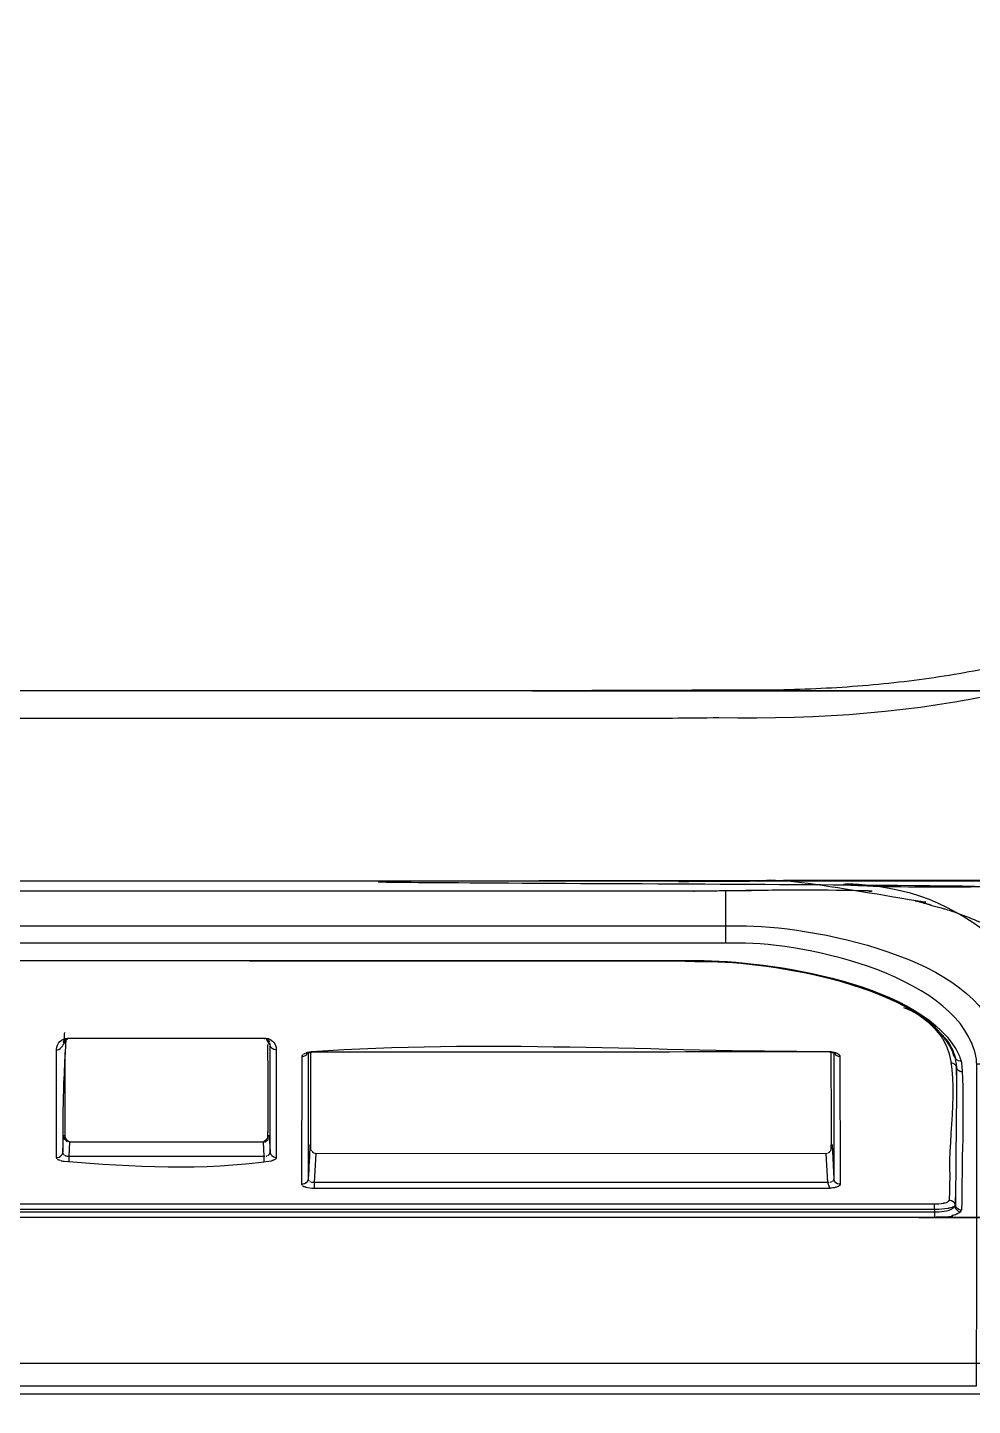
# Model space of a CAD drawing. Header units: millimetres. Extents: x 1291 to 5660, y 748 to 2981.
# Drawn here: x 3705.2 to 3750.6, y 1831.1 to 1897.3 of the extents above; entities that cross this region are included whole.
import ezdxf

# ---------------------------------------------------------------- set-up
doc = ezdxf.new("R2010")
doc.units = ezdxf.units.MM

msp = doc.modelspace()

# ---------------------------------------------------------------- linework, layer by layer
for p, q in [((3738.755, 1853.276), (3738.755, 1855.785)), ((3743.939, 1848.001), (3743.939, 1841.927))]:
    msp.add_line(p, q)
for points in [[(3748.294, 1849.727), (3748.302, 1849.724)], [(3748.306, 1849.72), (3748.318, 1849.716), (3748.321, 1849.712), (3748.325, 1849.708), (3748.333, 1849.704)], [(3706.916, 1848.582), (3706.916, 1848.578), (3706.908, 1848.57), (3706.9, 1848.55), (3706.893, 1848.534), (3706.889, 1848.522), (3706.889, 1848.518), (3706.893, 1848.518), (3706.9, 1848.522)], [(3706.94, 1848.605), (3706.936, 1848.597), (3706.924, 1848.589)], [(3706.948, 1848.502), (3706.94, 1848.491)], [(3706.96, 1848.621), (3706.948, 1848.613)], [(3706.995, 1848.589), (3706.995, 1848.585), (3706.987, 1848.578), (3706.979, 1848.566), (3706.972, 1848.558), (3706.964, 1848.546), (3706.96, 1848.534)], [(3707.011, 1848.601), (3707.007, 1848.597)], [(3707.074, 1848.649), (3707.066, 1848.649), (3707.062, 1848.641), (3707.051, 1848.637), (3707.039, 1848.629), (3707.035, 1848.625), (3707.031, 1848.617), (3707.019, 1848.609)], [(3707.086, 1848.661), (3707.078, 1848.653)], [(3707.11, 1848.668), (3707.102, 1848.664), (3707.098, 1848.661)], [(3707.138, 1848.712), (3707.138, 1848.688)], [(3707.181, 1848.684), (3707.169, 1848.68)], [(3707.197, 1848.688), (3707.185, 1848.684)], [(3716.566, 1848.676), (3716.558, 1848.68)], [(3716.566, 1848.712), (3716.566, 1848.688)], [(3716.586, 1848.668), (3716.578, 1848.672), (3716.574, 1848.676)], [(3716.594, 1848.684), (3716.594, 1848.688)], [(3716.653, 1848.672), (3716.649, 1848.676)], [(3716.689, 1848.609), (3716.681, 1848.617), (3716.669, 1848.625), (3716.665, 1848.629), (3716.653, 1848.637)], [(3716.693, 1848.657), (3716.689, 1848.661), (3716.681, 1848.664), (3716.673, 1848.668)], [(3716.712, 1848.585), (3716.704, 1848.589), (3716.7, 1848.597), (3716.689, 1848.601)], [(3716.72, 1844.424), (3716.716, 1844.029), (3716.795, 1844.029), (3716.839, 1843.239), (3716.839, 1845.685), (3716.835, 1846.207), (3716.835, 1848.451), (3716.831, 1848.459)], [(3716.772, 1848.479), (3716.764, 1848.491), (3716.76, 1848.502), (3716.756, 1848.514), (3716.748, 1848.522), (3716.748, 1848.534), (3716.74, 1848.546), (3716.736, 1848.558)], [(3716.768, 1848.463), (3716.772, 1848.459)], [(3716.811, 1848.534), (3716.807, 1848.542), (3716.803, 1848.55), (3716.803, 1848.558), (3716.795, 1848.566), (3716.787, 1848.582), (3716.78, 1848.585)], [(3716.819, 1848.522), (3716.815, 1848.526)], [(3716.827, 1848.506), (3716.819, 1848.51)], [(3716.839, 1848.423), (3716.835, 1848.431)], [(3717.127, 1848.242), (3717.135, 1848.178)], [(3718.368, 1841.682), (3718.372, 1847.85), (3718.376, 1847.858), (3718.38, 1847.862), (3718.38, 1847.874), (3718.388, 1847.878)], [(3718.368, 1847.831), (3718.372, 1847.839)], [(3718.388, 1847.886), (3718.396, 1847.894), (3718.4, 1847.902)], [(3718.4, 1847.914), (3718.412, 1847.922)], [(3718.419, 1847.926), (3718.431, 1847.933)], [(3718.439, 1847.937), (3718.447, 1847.949), (3718.455, 1847.953)], [(3718.479, 1847.969), (3718.495, 1847.977), (3718.506, 1847.981), (3718.518, 1847.989)], [(3718.562, 1848.009), (3718.57, 1848.012), (3718.585, 1848.016), (3718.605, 1848.02)], [(3718.633, 1847.989), (3718.625, 1847.985)], [(3718.657, 1848.028), (3718.649, 1848.016), (3718.641, 1848.001), (3718.633, 1847.993)], [(3718.641, 1848.032), (3718.657, 1848.036)], [(3718.696, 1848.016), (3718.672, 1848.009), (3718.672, 1841.919), (3718.68, 1841.915)], [(3718.787, 1843.377), (3718.787, 1846.554), (3718.795, 1847.036), (3718.795, 1848.036)], [(3743.627, 1848.076), (3743.627, 1848.048)], [(3743.749, 1848.072), (3743.769, 1848.068)], [(3743.817, 1843.393), (3743.825, 1843.808), (3743.825, 1846.045), (3743.817, 1846.527), (3743.817, 1848.032)], [(3743.955, 1848.016), (3743.951, 1848.028)], [(3743.979, 1847.989), (3743.967, 1848.001), (3743.963, 1848.009)], [(3744.212, 1847.902), (3744.22, 1847.894), (3744.224, 1847.886)], [(3744.228, 1847.878), (3744.235, 1847.866), (3744.243, 1841.674), (3744.235, 1841.67)], [(3744.235, 1847.843), (3744.243, 1847.835)], [(3749.788, 1847.736), (3749.784, 1847.744), (3749.784, 1847.752), (3749.776, 1847.787), (3749.752, 1847.866), (3749.74, 1847.902)], [(3749.791, 1847.716), (3749.788, 1847.72)], [(3706.904, 1843.998), (3706.908, 1843.99)], [(3706.908, 1843.982), (3706.912, 1843.974)], [(3706.916, 1843.954), (3706.916, 1843.938), (3706.924, 1843.926)], [(3706.924, 1843.915), (3706.932, 1843.903), (3706.94, 1843.891)], [(3706.94, 1843.883), (3706.956, 1843.859), (3706.96, 1843.847), (3706.979, 1843.828), (3706.987, 1843.812)], [(3707.062, 1843.812), (3707.062, 1843.816), (3707.055, 1843.82)], [(3707.078, 1843.804), (3707.07, 1843.808)], [(3716.669, 1843.867), (3716.665, 1843.855), (3716.657, 1843.847), (3716.657, 1843.836), (3716.649, 1843.828), (3716.645, 1843.82), (3716.633, 1843.812)], [(3716.748, 1843.859), (3716.756, 1843.871)], [(3716.772, 1843.903), (3716.78, 1843.915), (3716.78, 1843.926), (3716.787, 1843.938), (3716.791, 1843.946)], [(3716.791, 1843.962), (3716.795, 1843.974)], [(3706.869, 1843.191), (3706.877, 1843.184)], [(3706.877, 1843.172), (3706.881, 1843.168), (3706.885, 1843.16)], [(3706.889, 1843.156), (3706.893, 1843.148)], [(3707.09, 1843.737), (3707.098, 1843.733)], [(3707.122, 1843.729), (3707.126, 1843.725)], [(3707.157, 1843.721), (3707.161, 1843.717)], [(3707.197, 1843.713), (3707.157, 1843.041), (3716.582, 1843.037), (3716.586, 1843.041)], [(3716.491, 1843.713), (3707.213, 1843.713)], [(3707.264, 1843.725), (3707.264, 1843.721), (3707.272, 1843.717), (3707.276, 1843.713)], [(3716.55, 1843.041), (3716.515, 1843.713)], [(3716.535, 1843.713), (3716.538, 1843.717)], [(3716.602, 1843.733), (3716.61, 1843.737), (3716.618, 1843.741)], [(3716.629, 1843.745), (3716.641, 1843.753), (3716.645, 1843.753), (3716.649, 1843.757)], [(3716.78, 1843.112), (3716.787, 1843.12), (3716.795, 1843.124), (3716.795, 1843.132), (3716.803, 1843.136), (3716.807, 1843.148), (3716.811, 1843.152), (3716.815, 1843.16), (3716.819, 1843.168), (3716.827, 1843.172)], [(3716.827, 1843.188), (3716.831, 1843.195)], [(3716.831, 1843.203), (3716.835, 1843.211)], [(3718.755, 1843.516), (3718.759, 1843.504)], [(3718.763, 1843.46), (3718.771, 1843.448)], [(3718.803, 1843.353), (3718.807, 1843.342), (3718.811, 1843.326), (3718.823, 1843.31)], [(3718.834, 1843.298), (3718.834, 1843.29)], [(3718.842, 1843.282), (3718.854, 1843.274), (3718.858, 1843.263)], [(3718.866, 1843.255), (3718.874, 1843.247), (3718.882, 1843.239), (3718.89, 1843.235)], [(3718.894, 1843.227), (3718.902, 1843.223), (3718.902, 1843.215)], [(3718.917, 1843.211), (3718.921, 1843.203), (3718.933, 1843.199)], [(3718.949, 1843.188), (3718.961, 1843.184)], [(3719.028, 1843.168), (3718.957, 1841.769), (3718.957, 1841.5)], [(3718.969, 1843.18), (3743.591, 1843.168), (3743.599, 1843.172)], [(3718.981, 1843.18), (3718.996, 1843.172)], [(3719.008, 1843.172), (3719.016, 1843.168)], [(3743.615, 1843.176), (3743.623, 1843.18)], [(3743.67, 1843.191), (3743.674, 1843.195)], [(3743.678, 1843.199), (3743.686, 1843.203), (3743.694, 1843.211), (3743.698, 1843.211)], [(3743.84, 1843.46), (3743.848, 1843.476)], [(3743.848, 1843.512), (3743.852, 1843.523), (3743.852, 1843.551), (3743.856, 1843.567)], [(3743.856, 1843.602), (3743.939, 1841.955)], [(3706.584, 1842.919), (3706.584, 1842.935), (3706.576, 1842.939), (3706.569, 1842.946)], [(3706.612, 1842.895), (3706.608, 1842.903)], [(3706.679, 1842.856), (3706.663, 1842.86), (3706.655, 1842.867), (3706.648, 1842.871), (3706.636, 1842.879), (3706.632, 1842.883), (3706.616, 1842.891)], [(3706.707, 1842.84), (3706.703, 1842.848), (3706.687, 1842.852)], [(3706.75, 1842.828), (3706.738, 1842.828), (3706.723, 1842.836)], [(3706.857, 1842.8), (3706.837, 1842.804), (3706.821, 1842.808), (3706.81, 1842.808), (3706.79, 1842.816), (3706.778, 1842.82)], [(3706.9, 1843.144), (3706.9, 1843.136), (3706.904, 1843.128), (3706.912, 1843.124)], [(3706.956, 1843.089), (3706.96, 1843.085), (3706.972, 1843.077)], [(3706.976, 1843.073), (3707.086, 1843.045), (3707.09, 1843.041)], [(3706.987, 1843.069), (3706.995, 1843.065)], [(3707.003, 1843.065), (3707.011, 1843.061), (3707.019, 1843.057), (3707.031, 1843.053)], [(3707.114, 1843.041), (3707.126, 1843.037)], [(3707.149, 1843.037), (3707.157, 1843.041), (3707.157, 1842.769)], [(3716.55, 1842.769), (3716.55, 1843.041), (3716.558, 1843.037)], [(3716.649, 1843.045), (3716.657, 1843.049), (3716.665, 1843.053), (3716.673, 1843.053)], [(3716.689, 1843.057), (3716.693, 1843.061)], [(3716.724, 1843.073), (3716.728, 1843.073), (3716.74, 1843.077), (3716.748, 1843.085), (3716.748, 1843.089), (3716.76, 1843.097), (3716.768, 1843.101), (3716.772, 1843.105)], [(3718.68, 1841.895), (3718.688, 1841.887)], [(3718.688, 1841.883), (3718.692, 1841.876)], [(3718.696, 1841.872), (3718.696, 1841.864)], [(3743.9, 1841.852), (3743.888, 1841.844), (3743.884, 1841.84), (3743.88, 1841.832)], [(3743.911, 1841.864), (3743.904, 1841.856)], [(3743.919, 1841.88), (3743.915, 1841.876), (3743.911, 1841.868)], [(3743.931, 1841.899), (3743.923, 1841.895)], [(3718.38, 1841.654), (3718.376, 1841.658), (3718.372, 1841.666)], [(3718.747, 1841.82), (3718.755, 1841.816), (3718.759, 1841.812)], [(3718.771, 1841.804), (3718.783, 1841.801)], [(3718.795, 1841.797), (3718.803, 1841.793), (3718.811, 1841.789), (3718.819, 1841.785)], [(3718.83, 1841.785), (3718.834, 1841.781)], [(3743.722, 1841.773), (3743.714, 1841.769), (3718.866, 1841.773)], [(3718.894, 1841.773), (3718.898, 1841.769)], [(3743.801, 1841.789), (3743.793, 1841.785), (3743.781, 1841.785), (3743.777, 1841.781)], [(3743.84, 1841.808), (3743.832, 1841.804), (3743.825, 1841.801)], [(3749.784, 1840.69), (3749.784, 1840.686), (3749.776, 1840.678)]]:
    msp.add_lwpolyline(points)
for points in [[(3706.948, 1848.57), (3706.979, 1848.605), (3707.019, 1848.661), (3706.979, 1848.028, 0.012383), (3706.869, 1844.681), (3706.869, 1843.239), (3706.904, 1844.029), (3706.987, 1844.029), (3706.979, 1848.028)], [(3718.625, 1847.981), (3718.621, 1847.977, 0.197825), (3718.574, 1847.902)], [(3718.4, 1841.623), (3718.408, 1841.619), (3718.419, 1841.611), (3718.423, 1841.603), (3718.435, 1841.599), (3718.447, 1841.591), (3718.455, 1841.591), (3718.463, 1841.583, 0.050898), (3718.846, 1841.504), (3718.866, 1841.5), (3743.745, 1841.5), (3743.647, 1841.769), (3743.58, 1843.168)]]:
    msp.add_lwpolyline(points, format="xyb")
msp.add_arc((3749.937, 1840.482), 0.149, 311.57842, 348.93182)
for points, weights, knots in [([(3771.897, 1864.356), (3771.942, 1864.49), (3771.99, 1864.621), (3772.043, 1864.752), (3772.044, 1864.759), (3772.046, 1864.767), (3772.047, 1864.775), (3772.05, 1864.783), (3772.052, 1864.791), (3772.055, 1864.799), (3772.073, 1864.856), (3772.092, 1864.912), (3772.11, 1864.969), (3772.114, 1864.977), (3772.118, 1864.985), (3772.122, 1864.993), (3772.126, 1864.999), (3772.13, 1865.006), (3772.134, 1865.012), (3772.146, 1865.072), (3772.17, 1865.123), (3772.185, 1865.182), (3772.187, 1865.19), (3772.188, 1865.198), (3772.189, 1865.206), (3772.195, 1865.214), (3772.2, 1865.222), (3772.205, 1865.23), (3772.206, 1865.238), (3772.208, 1865.246), (3772.209, 1865.253), (3772.213, 1865.261), (3772.217, 1865.269), (3772.221, 1865.277), (3772.224, 1865.285), (3772.226, 1865.293), (3772.229, 1865.301), (3772.268, 1865.427), (3772.3, 1865.554), (3772.343, 1865.676), (3772.346, 1865.683), (3772.349, 1865.689), (3772.351, 1865.696), (3772.354, 1865.701), (3772.357, 1865.707), (3772.359, 1865.712), (3772.387, 1865.822), (3772.426, 1865.977), (3772.466, 1866.079), (3772.469, 1866.089), (3772.471, 1866.098), (3772.474, 1866.107), (3772.475, 1866.116), (3772.476, 1866.125), (3772.478, 1866.135), (3772.482, 1866.144), (3772.486, 1866.153), (3772.49, 1866.162), (3772.49, 1866.173), (3772.49, 1866.183), (3772.49, 1866.194), (3773.841, 1871.015), (3773.478, 1876.61), (3773.564, 1881.578), (3773.541, 1940.529), (3773.517, 1999.481), (3773.493, 2058.433), (3773.492, 2059.84), (3773.491, 2061.247), (3773.489, 2062.653), (3775.461, 2084.818), (3762.429, 2099.779), (3739.889, 2098.356), (3737.779, 2098.36), (3735.668, 2098.364), (3733.558, 2098.368), (3703.777, 2098.368), (3673.997, 2098.368), (3644.216, 2098.368), (3643.848, 2098.356), (3643.429, 2098.368), (3643.062, 2098.317), (3643.047, 2098.314), (3643.033, 2098.312), (3643.018, 2098.309)], [1, 0.999674155925, 0.999674155925, 1, 1, 1, 1, 1, 1, 1, 1, 1, 1, 1, 1, 1, 1, 1, 1, 1, 1, 1, 1, 1, 1, 1, 1, 1, 1, 1, 1, 1, 1, 1, 1, 1, 1, 1, 1, 1, 1, 1, 1, 1, 1, 1, 1, 1, 1, 1, 1, 1, 1, 1, 1, 1, 1, 1, 1, 1, 1, 1, 1, 1, 1, 1, 1, 1, 1, 1, 1, 1, 1, 1, 1, 1, 1, 1, 1, 1, 1, 1, 1, 1, 1], [0, 0, 0, 0, 0.062534, 0.062534, 0.062534, 1.062534, 1.062534, 1.062534, 2.062534, 2.062534, 2.062534, 3.062534, 3.062534, 3.062534, 4.062534, 4.062534, 4.062534, 5.062534, 5.062534, 5.062534, 6.062534, 6.062534, 6.062534, 7.062534, 7.062534, 7.062534, 8.062534, 8.062534, 8.062534, 9.062534, 9.062534, 9.062534, 10.062534, 10.062534, 10.062534, 11.062534, 11.062534, 11.062534, 12.062534, 12.062534, 12.062534, 13.062534, 13.062534, 13.062534, 14.062534, 14.062534, 14.062534, 15.062534, 15.062534, 15.062534, 16.062534, 16.062534, 16.062534, 17.062534, 17.062534, 17.062534, 18.062534, 18.062534, 18.062534, 19.062534, 19.062534, 19.062534, 20.062534, 20.062534, 20.062534, 21.062534, 21.062534, 21.062534, 22.062534, 22.062534, 22.062534, 23.062534, 23.062534, 23.062534, 24.062534, 24.062534, 24.062534, 25.062534, 25.062534, 25.062534, 26.062534, 26.062534, 26.062534, 27.062534, 27.062534, 27.062534, 27.062534]), ([(3738.438, 1865.439), (3756.584, 1865.087), (3772.703, 1871.082), (3771.186, 1891.966), (3771.188, 1894.539), (3771.191, 1897.112), (3771.194, 1899.684), (3771.194, 1951.553), (3771.194, 2003.422), (3771.194, 2055.291), (3771.188, 2058.015), (3771.183, 2060.739), (3771.178, 2063.463), (3772.545, 2083.182), (3757.438, 2095.669), (3738.521, 2094.867), (3737.739, 2094.874), (3736.957, 2094.88), (3736.174, 2094.887), (3735.472, 2094.891), (3734.77, 2094.895), (3734.068, 2094.899), (3484.071, 2095.206), (3234.073, 2095.204), (2984.076, 2094.895), (2983.808, 2094.892), (2983.541, 2094.889), (2983.274, 2094.887), (2982.179, 2094.875), (2981.084, 2094.863), (2979.99, 2094.851), (2979.729, 2094.846), (2979.468, 2094.841), (2979.207, 2094.835), (2970.79, 2094.721), (2964.48, 2093.018), (2957.884, 2087.592), (2957.651, 2087.387), (2957.418, 2087.181), (2957.185, 2086.976), (2956.96, 2086.765), (2956.734, 2086.554), (2956.509, 2086.343), (2948.361, 2078.092), (2948.159, 2071.473), (2948.25, 2060.361), (2948.25, 2004.986), (2948.25, 1949.61), (2948.25, 1894.235), (2947.823, 1879.337), (2950.728, 1871.205), (2967.265, 1866.617), (2967.518, 1866.561), (2967.771, 1866.506), (2968.024, 1866.451), (2968.029, 1866.449), (2968.035, 1866.448), (2968.04, 1866.447), (2968.047, 1866.447), (2968.053, 1866.447), (2968.06, 1866.447), (2968.944, 1866.259), (2969.834, 1866.109), (2970.731, 1865.996), (2970.976, 1865.967), (2971.221, 1865.938), (2971.466, 1865.909), (2974.868, 1865.55), (2978.318, 1865.475), (2981.732, 1865.427), (2981.989, 1865.425), (2982.246, 1865.422), (2982.503, 1865.419), (2982.76, 1865.418), (2983.017, 1865.417), (2983.274, 1865.415), (2983.314, 1865.414), (2983.355, 1865.413), (2983.396, 1865.412), (2983.562, 1865.412), (2983.728, 1865.412), (2983.894, 1865.412), (2983.936, 1865.41), (2983.978, 1865.409), (2984.02, 1865.408), (2984.144, 1865.408), (2984.268, 1865.408), (2984.392, 1865.408), (2984.434, 1865.406), (2984.476, 1865.405), (2984.518, 1865.404), (3234.657, 1865.404), (3484.795, 1865.404), (3734.933, 1865.404), (3734.973, 1865.405), (3735.012, 1865.406), (3735.052, 1865.408), (3735.177, 1865.408), (3735.302, 1865.408), (3735.427, 1865.408), (3735.468, 1865.409), (3735.509, 1865.41), (3735.55, 1865.412), (3735.714, 1865.412), (3735.879, 1865.412), (3736.044, 1865.412), (3736.087, 1865.413), (3736.131, 1865.414), (3736.174, 1865.415), (3736.929, 1865.423), (3737.684, 1865.431), (3738.438, 1865.439)], [1, 1, 1, 1, 1, 1, 1, 1, 1, 1, 1, 1, 1, 1, 1, 1, 1, 1, 1, 1, 1, 1, 0.999999493301, 0.999999493301, 1, 1, 1, 1, 1, 1, 1, 1, 1, 1, 1, 1, 1, 1, 1, 1, 1, 1, 1, 1, 1, 1, 1, 1, 1, 1, 1, 1, 1, 1, 1, 1, 1, 1, 1, 1, 1, 0.999399620829, 0.999399620829, 1, 1, 1, 1, 1, 1, 1, 1, 1, 1, 1, 1, 1, 1, 1, 1, 1, 1, 1, 1, 1, 1, 1, 1, 1, 1, 1, 1, 1, 1, 1, 1, 1, 1, 1, 1, 1, 1, 1, 1, 1, 1, 1, 1, 1, 1, 1, 1, 1], [0, 0, 0, 0, 1, 1, 1, 2, 2, 2, 3, 3, 3, 4, 4, 4, 5, 5, 5, 6, 6, 6, 7, 7, 7, 7.002466, 7.002466, 7.002466, 8.002466, 8.002466, 8.002466, 9.002466, 9.002466, 9.002466, 10.002466, 10.002466, 10.002466, 11.002466, 11.002466, 11.002466, 12.002466, 12.002466, 12.002466, 13.002466, 13.002466, 13.002466, 14.002466, 14.002466, 14.002466, 15.002466, 15.002466, 15.002466, 16.002466, 16.002466, 16.002466, 17.002466, 17.002466, 17.002466, 18.002466, 18.002466, 18.002466, 19.002466, 19.002466, 19.002466, 19.087352, 19.087352, 19.087352, 20.087352, 20.087352, 20.087352, 21.087352, 21.087352, 21.087352, 22.087352, 22.087352, 22.087352, 23.087352, 23.087352, 23.087352, 24.087352, 24.087352, 24.087352, 25.087352, 25.087352, 25.087352, 26.087352, 26.087352, 26.087352, 27.087352, 27.087352, 27.087352, 28.087352, 28.087352, 28.087352, 29.087352, 29.087352, 29.087352, 30.087352, 30.087352, 30.087352, 31.087352, 31.087352, 31.087352, 32.087352, 32.087352, 32.087352, 33.087352, 33.087352, 33.087352, 34.087352, 34.087352, 34.087352, 35.087352, 35.087352, 35.087352, 35.087352]), ([(2945.95, 1884.577), (2945.953, 1882.787), (2945.956, 1880.997), (2945.958, 1879.207), (2945.01, 1866.048), (2950.586, 1853.9), (2963.397, 1849.237), (2963.617, 1849.172), (2963.837, 1849.106), (2964.057, 1849.04), (2964.108, 1849.027), (2964.159, 1849.014), (2964.211, 1849), (2964.594, 1848.89), (2965.855, 1848.728), (2966.033, 1849.245), (2966.035, 1849.264), (2966.038, 1849.282), (2966.04, 1849.301), (2966.042, 1849.324), (2966.043, 1849.348), (2966.044, 1849.372), (2966.084, 1850.217), (2966.116, 1851.063), (2966.155, 1851.909), (2966.156, 1851.943), (2966.158, 1851.977), (2966.159, 1852.012), (2966.164, 1852.075), (2966.17, 1852.138), (2966.175, 1852.201), (2966.479, 1854.79), (2971.324, 1855.564), (2973.165, 1855.9), (2973.455, 1855.943), (2973.745, 1855.987), (2974.035, 1856.03), (2974.16, 1856.047), (2974.285, 1856.065), (2974.41, 1856.082), (2975.461, 1856.209), (2976.517, 1856.275), (2977.575, 1856.279), (2977.712, 1856.279), (2977.849, 1856.279), (2977.986, 1856.279), (2978.143, 1856.277), (2978.3, 1856.274), (2978.456, 1856.271), (2979.717, 1856.258), (2980.978, 1856.249), (2982.238, 1856.244), (3233.894, 1856.244), (3485.55, 1856.244), (3737.206, 1856.244), (3738.465, 1856.249), (3739.724, 1856.258), (3740.983, 1856.271), (3741.143, 1856.274), (3741.302, 1856.277), (3741.461, 1856.279), (3741.596, 1856.279), (3741.73, 1856.279), (3741.864, 1856.279), (3742.92, 1856.275), (3743.974, 1856.209), (3745.022, 1856.082), (3745.146, 1856.065), (3745.269, 1856.047), (3745.393, 1856.03), (3745.683, 1855.988), (3745.973, 1855.946), (3746.263, 1855.904), (3748.128, 1855.56), (3752.945, 1854.797), (3753.273, 1852.201), (3753.278, 1852.138), (3753.283, 1852.075), (3753.289, 1852.012), (3753.291, 1851.955), (3753.294, 1851.898), (3753.297, 1851.842), (3753.32, 1850.996), (3753.376, 1850.154), (3753.403, 1849.313), (3753.406, 1849.309), (3753.409, 1849.305), (3753.411, 1849.301), (3753.411, 1849.282), (3753.411, 1849.264), (3753.411, 1849.245), (3753.613, 1848.724), (3754.834, 1848.89), (3755.233, 1849), (3755.286, 1849.014), (3755.338, 1849.027), (3755.391, 1849.04), (3755.606, 1849.104), (3755.82, 1849.169), (3756.035, 1849.234), (3770.3, 1854.624), (3774.612, 1867.514), (3773.493, 1881.866)], [1, 1, 1, 1, 1, 1, 1, 1, 1, 1, 1, 1, 1, 1, 1, 1, 1, 1, 1, 1, 1, 1, 1, 1, 1, 1, 1, 1, 1, 1, 1, 1, 1, 1, 1, 1, 1, 1, 1, 1, 0.998881785137, 0.998881785137, 1, 1, 1, 1, 1, 1, 1, 0.999996748619, 0.999996748619, 1, 1, 1, 1, 0.999996717854, 0.999996717854, 1, 1, 1, 1, 1, 1, 1, 0.998867150315, 0.998867150315, 1, 1, 1, 1, 1, 1, 1, 1, 1, 1, 1, 1, 1, 1, 1, 1, 1, 1, 1, 1, 1, 1, 1, 1, 1, 1, 1, 1, 1, 1, 1, 1, 1, 1, 1, 1, 1], [0, 0, 0, 0, 1, 1, 1, 2, 2, 2, 3, 3, 3, 4, 4, 4, 5, 5, 5, 6, 6, 6, 7, 7, 7, 8, 8, 8, 9, 9, 9, 10, 10, 10, 11, 11, 11, 12, 12, 12, 13, 13, 13, 13.115855, 13.115855, 13.115855, 14.115855, 14.115855, 14.115855, 15.115855, 15.115855, 15.115855, 15.122101, 15.122101, 15.122101, 16.122101, 16.122101, 16.122101, 16.128377, 16.128377, 16.128377, 17.128377, 17.128377, 17.128377, 18.128377, 18.128377, 18.128377, 18.244988, 18.244988, 18.244988, 19.244988, 19.244988, 19.244988, 20.244988, 20.244988, 20.244988, 21.244988, 21.244988, 21.244988, 22.244988, 22.244988, 22.244988, 23.244988, 23.244988, 23.244988, 24.244988, 24.244988, 24.244988, 25.244988, 25.244988, 25.244988, 26.244988, 26.244988, 26.244988, 27.244988, 27.244988, 27.244988, 28.244988, 28.244988, 28.244988, 29.244988, 29.244988, 29.244988, 30.244988, 30.244988, 30.244988, 30.244988]), ([(3745.777, 1855.777), (3745.69, 1855.78), (3745.603, 1855.783), (3745.516, 1855.785), (3743.708, 1855.825), (3741.899, 1855.833), (3740.09, 1855.809), (3739.978, 1855.806), (3739.866, 1855.804), (3739.754, 1855.801), (3739.721, 1855.8), (3739.688, 1855.799), (3739.656, 1855.797), (3739.488, 1855.797), (3739.321, 1855.793), (3739.154, 1855.785), (3738.959, 1855.785), (3738.764, 1855.785), (3738.569, 1855.785), (3737.83, 1855.77), (3737.091, 1855.789), (3736.352, 1855.773), (3704.992, 1855.773), (3673.632, 1855.773), (3642.271, 1855.773)], [1, 1, 1, 1, 0.99989810619, 0.99989810619, 1, 1, 1, 1, 1, 1, 1, 0.999814232888, 0.999814232888, 1, 1, 1, 1, 1, 1, 1, 1, 1, 1], [0, 0, 0, 0, 1, 1, 1, 1.034968, 1.034968, 1.034968, 2.034968, 2.034968, 2.034968, 3.034968, 3.034968, 3.034968, 3.082183, 3.082183, 3.082183, 4.082183, 4.082183, 4.082183, 5.082183, 5.082183, 5.082183, 6.082183, 6.082183, 6.082183, 6.082183]), ([(3736.478, 1856.244), (3736.949, 1856.246), (3737.419, 1856.249), (3737.889, 1856.252), (3738.126, 1856.252), (3738.363, 1856.252), (3738.6, 1856.252), (3738.835, 1856.253), (3739.069, 1856.254), (3739.304, 1856.256), (3739.54, 1856.258), (3739.775, 1856.261), (3740.011, 1856.263), (3740.164, 1856.263), (3740.317, 1856.263), (3740.47, 1856.263), (3742.976, 1856.249), (3745.462, 1855.931), (3747.891, 1855.315), (3748.001, 1855.285), (3748.112, 1855.254), (3748.223, 1855.224), (3748.238, 1855.22), (3748.254, 1855.216), (3748.27, 1855.212), (3748.369, 1855.173), (3748.476, 1855.157), (3748.574, 1855.118), (3748.586, 1855.114), (3748.598, 1855.11), (3748.61, 1855.106), (3748.891, 1855.027), (3749.171, 1854.948), (3749.452, 1854.869), (3751.542, 1854.145), (3753.526, 1853.363), (3753.225, 1850.783), (3753.229, 1850.217), (3753.233, 1849.652), (3753.237, 1849.087)], [1, 1, 1, 1, 1, 1, 1, 1, 1, 1, 1, 1, 1, 1, 1, 1, 0.995100276807, 0.995100276807, 1, 1, 1, 1, 1, 1, 1, 1, 1, 1, 1, 1, 1, 1, 1, 1, 1, 1, 1, 1, 1, 1], [0, 0, 0, 0, 1, 1, 1, 2, 2, 2, 3, 3, 3, 4, 4, 4, 5, 5, 5, 5.242629, 5.242629, 5.242629, 6.242629, 6.242629, 6.242629, 7.242629, 7.242629, 7.242629, 8.242629, 8.242629, 8.242629, 9.242629, 9.242629, 9.242629, 10.242629, 10.242629, 10.242629, 11.242629, 11.242629, 11.242629, 12.242629, 12.242629, 12.242629, 12.242629]), ([(3750.131, 1847.092), (3750.118, 1847.093), (3750.105, 1847.094), (3750.092, 1847.096), (3749.981, 1847.104), (3749.89, 1847.175), (3749.843, 1847.277), (3749.842, 1847.289), (3749.84, 1847.301), (3749.839, 1847.313), (3749.84, 1847.061), (3749.842, 1846.81), (3749.843, 1846.558), (3749.851, 1844.792), (3749.835, 1843.025), (3749.795, 1841.259), (3749.791, 1841.069), (3749.788, 1840.88), (3749.784, 1840.69), (3749.781, 1840.702), (3749.778, 1840.714), (3749.776, 1840.726), (3749.77, 1840.693), (3749.765, 1840.66), (3749.76, 1840.627), (3749.76, 1840.63), (3749.76, 1840.632), (3749.76, 1840.635), (3749.761, 1840.637), (3749.762, 1840.64), (3749.764, 1840.643), (3749.766, 1840.644), (3749.769, 1840.645), (3749.772, 1840.647), (3749.772, 1840.649), (3749.772, 1840.652), (3749.772, 1840.655), (3749.773, 1840.656), (3749.774, 1840.657), (3749.776, 1840.658)], [1, 1, 1, 1, 1, 1, 1, 1, 1, 1, 1, 1, 1, 0.999939954966, 0.999939954966, 1, 1, 1, 1, 1, 1, 1, 1, 1, 1, 1, 1, 1, 1, 1, 1, 1, 1, 1, 1, 1, 1, 1, 1, 1], [0, 0, 0, 0, 1, 1, 1, 2, 2, 2, 3, 3, 3, 4, 4, 4, 4.026843, 4.026843, 4.026843, 5.026843, 5.026843, 5.026843, 6.026843, 6.026843, 6.026843, 7.026843, 7.026843, 7.026843, 8.026843, 8.026843, 8.026843, 9.026843, 9.026843, 9.026843, 10.026843, 10.026843, 10.026843, 11.026843, 11.026843, 11.026843, 12.026843, 12.026843, 12.026843, 12.026843]), ([(3749.764, 1840.591), (3749.803, 1840.473), (3749.882, 1840.406), (3750.001, 1840.37), (3750.013, 1840.37), (3750.025, 1840.37), (3750.036, 1840.37), (3750.034, 1840.366), (3750.031, 1840.362), (3750.029, 1840.358), (3750.025, 1840.356), (3750.021, 1840.353), (3750.017, 1840.35), (3749.977, 1840.283), (3749.744, 1840.208), (3749.669, 1840.192), (3749.661, 1840.19), (3749.653, 1840.187), (3749.645, 1840.184), (3749.632, 1840.182), (3749.619, 1840.179), (3749.606, 1840.176), (3749.393, 1840.129), (3749.176, 1840.104), (3748.958, 1840.101), (3748.942, 1840.1), (3748.926, 1840.099), (3748.91, 1840.097), (3714.514, 1840.097), (3680.118, 1840.097), (3645.721, 1840.097), (3645.721, 1840.187), (3645.721, 1840.276), (3645.721, 1840.366), (3645.724, 1840.402), (3645.727, 1840.437), (3645.729, 1840.473), (3645.729, 1840.564), (3645.729, 1840.655), (3645.729, 1840.745)], [1, 1, 1, 1, 1, 1, 1, 1, 1, 1, 1, 1, 1, 1, 1, 1, 1, 1, 1, 1, 1, 1, 0.996583515563, 0.996583515563, 1, 1, 1, 1, 1, 1, 1, 1, 1, 1, 1, 1, 1, 1, 1, 1], [0, 0, 0, 0, 1, 1, 1, 2, 2, 2, 3, 3, 3, 4, 4, 4, 5, 5, 5, 6, 6, 6, 7, 7, 7, 7.202566, 7.202566, 7.202566, 8.202566, 8.202566, 8.202566, 9.202566, 9.202566, 9.202566, 10.202566, 10.202566, 10.202566, 11.202566, 11.202566, 11.202566, 12.202566, 12.202566, 12.202566, 12.202566])]:
    msp.add_rational_spline(points, weights, degree=3, knots=knots)
for points, knots in [([(3772.087, 1899.684), (3772.081, 1897.367), (3772.076, 1895.05), (3772.071, 1892.733), (3773.691, 1870.849), (3758.003, 1863.712), (3738.415, 1864.1), (3737.669, 1864.092), (3736.924, 1864.084), (3736.178, 1864.076), (3736.096, 1864.076), (3736.015, 1864.076), (3735.933, 1864.076), (3735.891, 1864.075), (3735.849, 1864.073), (3735.807, 1864.072), (3735.555, 1864.072), (3735.303, 1864.072), (3735.052, 1864.072), (3735.012, 1864.071), (3734.973, 1864.069), (3734.933, 1864.068), (3484.795, 1864.068), (3234.657, 1864.068), (2984.518, 1864.068), (2984.476, 1864.069), (2984.434, 1864.071), (2984.392, 1864.072), (2984.14, 1864.072), (2983.889, 1864.072), (2983.637, 1864.072), (2983.596, 1864.073), (2983.555, 1864.075), (2983.515, 1864.076), (2983.43, 1864.076), (2983.346, 1864.076), (2983.262, 1864.076), (2981.979, 1864.093), (2980.696, 1864.11), (2979.413, 1864.127), (2958.121, 1864.238), (2945.271, 1872.841), (2947.361, 1895.393), (2947.36, 1896.823), (2947.358, 1898.254), (2947.357, 1899.684)], [0, 0, 0, 0, 1, 1, 1, 2, 2, 2, 3, 3, 3, 4, 4, 4, 5, 5, 5, 6, 6, 6, 7, 7, 7, 8, 8, 8, 9, 9, 9, 10, 10, 10, 11, 11, 11, 12, 12, 12, 13, 13, 13, 14, 14, 14, 15, 15, 15, 15]), ([(3642.295, 1854.11), (3674.448, 1854.11), (3706.601, 1854.11), (3738.755, 1854.11), (3738.976, 1854.107), (3739.197, 1854.105), (3739.418, 1854.102), (3742.71, 1854.161), (3750.997, 1852.581), (3751.795, 1848.57), (3751.8, 1848.487), (3751.805, 1848.404), (3751.811, 1848.321), (3751.805, 1848.279), (3751.8, 1848.236), (3751.795, 1848.194), (3751.704, 1847.799), (3751.348, 1847.511), (3750.957, 1847.467), (3750.908, 1847.463), (3750.86, 1847.459), (3750.811, 1847.455)], [0, 0, 0, 0, 1, 1, 1, 2, 2, 2, 3, 3, 3, 4, 4, 4, 5, 5, 5, 6, 6, 6, 7, 7, 7, 7]), ([(2993.927, 1853.276), (2989.514, 1853.276), (2985.102, 1853.276), (2980.689, 1853.276), (2980.48, 1853.273), (2980.27, 1853.271), (2980.061, 1853.268), (2976.82, 1853.323), (2969.297, 1851.636), (2968.649, 1847.704), (2968.645, 1847.621), (2968.641, 1847.538), (2968.637, 1847.455), (2968.637, 1842.305), (2968.637, 1837.155), (2968.637, 1832.004), (3229.36, 1832.004), (3490.084, 1832.004), (3750.807, 1832.004), (3750.807, 1832.883), (3750.807, 1833.762), (3750.807, 1834.64), (3750.808, 1834.719), (3750.81, 1834.798), (3750.811, 1834.877), (3750.811, 1839.07), (3750.811, 1843.263), (3750.811, 1847.455), (3750.807, 1847.54), (3750.803, 1847.624), (3750.799, 1847.708), (3750.119, 1851.652), (3742.635, 1853.32), (3739.383, 1853.268), (3739.173, 1853.271), (3738.964, 1853.273), (3738.755, 1853.276), (3706.607, 1853.276), (3674.459, 1853.276), (3642.311, 1853.276)], [0, 0, 0, 0, 1, 1, 1, 2, 2, 2, 3, 3, 3, 4, 4, 4, 5, 5, 5, 6, 6, 6, 7, 7, 7, 8, 8, 8, 9, 9, 9, 10, 10, 10, 11, 11, 11, 12, 12, 12, 13, 13, 13, 13]), ([(3645.67, 1852.442), (3645.686, 1852.444), (3645.702, 1852.445), (3645.717, 1852.446), (3676.074, 1852.446), (3706.43, 1852.446), (3736.787, 1852.446), (3736.987, 1852.445), (3737.187, 1852.444), (3737.387, 1852.442), (3740.726, 1852.45), (3748.4, 1851.348), (3749.981, 1847.85), (3750.007, 1847.77), (3750.034, 1847.69), (3750.06, 1847.609), (3750.068, 1847.575), (3750.076, 1847.541), (3750.084, 1847.507), (3750.23, 1845.566), (3750.092, 1843.018), (3750.092, 1841.022), (3750.089, 1840.832), (3750.087, 1840.643), (3750.084, 1840.453), (3750.068, 1840.453), (3750.052, 1840.453), (3750.036, 1840.453), (3749.906, 1840.489), (3749.847, 1840.528), (3749.791, 1840.655)], [0, 0, 0, 0, 1, 1, 1, 2, 2, 2, 3, 3, 3, 4, 4, 4, 5, 5, 5, 6, 6, 6, 7, 7, 7, 8, 8, 8, 9, 9, 9, 10, 10, 10, 10]), ([(3749.744, 1847.807), (3749.741, 1847.806), (3749.739, 1847.804), (3749.736, 1847.803), (3749.714, 1847.879), (3749.691, 1847.956), (3749.669, 1848.032), (3748.262, 1851.344), (3740.446, 1852.478), (3737.375, 1852.411), (3706.765, 1852.421), (3676.154, 1852.432), (3645.543, 1852.442), (3645.271, 1852.419), (3644.986, 1852.371), (3644.741, 1852.245), (3644.714, 1852.229), (3644.686, 1852.213), (3644.658, 1852.197), (3644.599, 1852.158), (3644.548, 1852.11), (3644.5, 1852.059)], [0, 0, 0, 0, 1, 1, 1, 2, 2, 2, 3, 3, 3, 4, 4, 4, 5, 5, 5, 6, 6, 6, 7, 7, 7, 7]), ([(3736.787, 1852.446), (3736.787, 1852.434), (3736.787, 1852.422), (3736.787, 1852.411), (3737.104, 1852.405), (3737.422, 1852.4), (3737.739, 1852.395), (3740.813, 1852.395), (3748.306, 1851.249), (3749.712, 1847.981), (3749.732, 1847.923), (3749.752, 1847.865), (3749.772, 1847.807), (3749.772, 1847.803), (3749.772, 1847.799), (3749.772, 1847.795), (3749.78, 1847.767), (3749.788, 1847.74), (3749.791, 1847.712), (3749.793, 1847.71), (3749.794, 1847.707), (3749.795, 1847.704)], [0, 0, 0, 0, 1, 1, 1, 2, 2, 2, 3, 3, 3, 4, 4, 4, 5, 5, 5, 6, 6, 6, 7, 7, 7, 7]), ([(3747.29, 1850.19), (3747.347, 1850.169), (3747.403, 1850.148), (3747.46, 1850.127), (3747.509, 1850.104), (3747.557, 1850.082), (3747.606, 1850.059), (3748.195, 1849.791), (3748.736, 1849.301), (3749.112, 1848.779), (3749.132, 1848.749), (3749.151, 1848.718), (3749.171, 1848.688), (3749.19, 1848.655), (3749.208, 1848.622), (3749.226, 1848.589), (3750.088, 1847.064), (3749.404, 1844.002), (3749.515, 1842.081), (3749.511, 1841.886), (3749.507, 1841.691), (3749.503, 1841.496), (3749.499, 1841.308), (3749.495, 1841.12), (3749.491, 1840.931), (3749.503, 1840.93), (3749.515, 1840.929), (3749.527, 1840.927), (3749.633, 1840.927), (3749.748, 1840.824), (3749.776, 1840.726)], [0, 0, 0, 0, 1, 1, 1, 2, 2, 2, 3, 3, 3, 4, 4, 4, 5, 5, 5, 6, 6, 6, 7, 7, 7, 8, 8, 8, 9, 9, 9, 10, 10, 10, 10]), ([(3748.341, 1849.696), (3748.341, 1849.695), (3748.341, 1849.693), (3748.341, 1849.692), (3748.368, 1849.672), (3748.394, 1849.652), (3748.42, 1849.633), (3748.57, 1849.506), (3748.827, 1849.289), (3748.879, 1849.099), (3748.887, 1849.073), (3748.894, 1849.046), (3748.902, 1849.02)], [0, 0, 0, 0, 1, 1, 1, 2, 2, 2, 3, 3, 3, 4, 4, 4, 4]), ([(3706.569, 1842.962), (3706.567, 1842.965), (3706.566, 1842.968), (3706.565, 1842.97), (3706.565, 1844.696), (3706.565, 1846.421), (3706.565, 1848.147), (3706.566, 1848.157), (3706.567, 1848.168), (3706.569, 1848.178), (3706.58, 1848.459), (3706.817, 1848.7), (3707.098, 1848.712), (3710.267, 1848.712), (3713.436, 1848.712), (3716.606, 1848.712), (3716.619, 1848.711), (3716.632, 1848.709), (3716.645, 1848.708), (3716.898, 1848.672), (3717.06, 1848.51), (3717.127, 1848.273), (3717.13, 1846.502), (3717.133, 1844.73), (3717.135, 1842.958), (3717.134, 1842.957), (3717.133, 1842.956), (3717.131, 1842.954)], [0, 0, 0, 0, 1, 1, 1, 2, 2, 2, 3, 3, 3, 4, 4, 4, 5, 5, 5, 6, 6, 6, 7, 7, 7, 8, 8, 8, 9, 9, 9, 9]), ([(3706.565, 1848.147), (3706.58, 1848.148), (3706.596, 1848.149), (3706.612, 1848.151), (3706.786, 1848.186), (3706.936, 1848.435), (3706.995, 1848.585), (3707.003, 1848.61), (3707.011, 1848.636), (3707.019, 1848.661)], [0, 0, 0, 0, 1, 1, 1, 2, 2, 2, 3, 3, 3, 3]), ([(3706.94, 1848.479), (3706.939, 1848.476), (3706.937, 1848.473), (3706.936, 1848.471), (3706.935, 1848.468), (3706.933, 1848.466), (3706.932, 1848.463), (3706.931, 1848.464), (3706.929, 1848.466), (3706.928, 1848.467), (3706.94, 1848.589), (3706.94, 1848.708), (3706.948, 1848.83), (3706.952, 1848.881), (3706.956, 1848.931), (3706.96, 1848.981)], [0, 0, 0, 0, 1, 1, 1, 2, 2, 2, 3, 3, 3, 4, 4, 4, 5, 5, 5, 5]), ([(3707.11, 1848.688), (3707.107, 1848.687), (3707.105, 1848.686), (3707.102, 1848.684), (3707.051, 1848.676), (3707.047, 1848.672), (3706.995, 1848.649), (3706.993, 1848.647), (3706.99, 1848.646), (3706.987, 1848.645), (3706.985, 1848.642), (3706.982, 1848.639), (3706.979, 1848.637), (3706.977, 1848.634), (3706.974, 1848.632), (3706.972, 1848.629)], [0, 0, 0, 0, 1, 1, 1, 2, 2, 2, 3, 3, 3, 4, 4, 4, 5, 5, 5, 5]), ([(3717.135, 1848.147), (3717.122, 1848.147), (3717.109, 1848.147), (3717.096, 1848.147), (3716.977, 1848.159), (3716.87, 1848.246), (3716.843, 1848.364), (3716.84, 1848.377), (3716.837, 1848.391), (3716.835, 1848.404), (3716.827, 1848.404), (3716.819, 1848.404), (3716.811, 1848.404), (3716.764, 1848.463), (3716.764, 1848.491), (3716.72, 1848.55), (3716.71, 1848.567), (3716.699, 1848.584), (3716.689, 1848.601), (3716.698, 1848.587), (3716.707, 1848.572), (3716.716, 1848.558), (3716.723, 1848.546), (3716.729, 1848.534), (3716.736, 1848.522), (3716.74, 1848.513), (3716.744, 1848.504), (3716.748, 1848.495), (3716.752, 1848.488), (3716.756, 1848.481), (3716.76, 1848.475)], [0, 0, 0, 0, 1, 1, 1, 2, 2, 2, 3, 3, 3, 4, 4, 4, 5, 5, 5, 6, 6, 6, 7, 7, 7, 8, 8, 8, 9, 9, 9, 10, 10, 10, 10]), ([(3716.772, 1848.597), (3716.756, 1848.613), (3716.748, 1848.629), (3716.728, 1848.641), (3716.723, 1848.642), (3716.718, 1848.643), (3716.712, 1848.645), (3716.712, 1848.646), (3716.712, 1848.647), (3716.712, 1848.649), (3716.71, 1848.649), (3716.707, 1848.649), (3716.704, 1848.649)], [0, 0, 0, 0, 1, 1, 1, 2, 2, 2, 3, 3, 3, 4, 4, 4, 4]), ([(3749.728, 1847.941), (3749.723, 1847.955), (3749.718, 1847.968), (3749.712, 1847.981), (3749.708, 1847.993), (3749.705, 1848.005), (3749.701, 1848.016), (3749.697, 1848.031), (3749.693, 1848.045), (3749.689, 1848.06), (3749.614, 1848.273), (3749.448, 1848.562), (3749.282, 1848.72), (3749.258, 1848.745), (3749.234, 1848.77), (3749.211, 1848.795), (3749.186, 1848.817), (3749.161, 1848.84), (3749.136, 1848.862)], [0, 0, 0, 0, 1, 1, 1, 2, 2, 2, 3, 3, 3, 4, 4, 4, 5, 5, 5, 6, 6, 6, 6]), ([(3716.716, 1848.404), (3716.716, 1848.244), (3716.716, 1848.085), (3716.716, 1847.926), (3716.718, 1847.769), (3716.719, 1847.612), (3716.72, 1847.455), (3716.72, 1846.386), (3716.72, 1845.316), (3716.72, 1844.247), (3716.719, 1844.174), (3716.718, 1844.102), (3716.716, 1844.029), (3716.716, 1844.013), (3716.716, 1843.998), (3716.716, 1843.982), (3716.708, 1843.859), (3716.59, 1843.729), (3716.463, 1843.717)], [0, 0, 0, 0, 1, 1, 1, 2, 2, 2, 3, 3, 3, 4, 4, 4, 5, 5, 5, 6, 6, 6, 6]), ([(3718.672, 1848.04), (3718.716, 1848.048), (3718.759, 1848.056), (3718.803, 1848.064), (3718.808, 1848.065), (3718.813, 1848.066), (3718.819, 1848.068), (3718.854, 1848.063), (3718.89, 1848.057), (3718.925, 1848.052), (3718.944, 1848.051), (3718.962, 1848.049), (3718.981, 1848.048), (3727.251, 1848.055), (3735.522, 1848.061), (3743.793, 1848.068), (3743.799, 1848.066), (3743.806, 1848.065), (3743.813, 1848.064), (3743.907, 1848.052), (3744.002, 1848.032), (3744.085, 1847.989), (3744.091, 1847.987), (3744.096, 1847.986), (3744.101, 1847.985), (3744.109, 1847.981), (3744.117, 1847.977), (3744.125, 1847.973), (3744.149, 1847.957), (3744.168, 1847.941), (3744.188, 1847.926), (3744.191, 1847.924), (3744.193, 1847.923), (3744.196, 1847.922), (3744.199, 1847.919), (3744.201, 1847.916), (3744.204, 1847.914)], [0, 0, 0, 0, 1, 1, 1, 2, 2, 2, 3, 3, 3, 4, 4, 4, 5, 5, 5, 6, 6, 6, 7, 7, 7, 8, 8, 8, 9, 9, 9, 10, 10, 10, 11, 11, 11, 12, 12, 12, 12]), ([(3718.672, 1848.009), (3718.613, 1847.969), (3718.609, 1847.981), (3718.57, 1847.914), (3718.571, 1847.91), (3718.572, 1847.906), (3718.574, 1847.902), (3718.568, 1847.897), (3718.563, 1847.891), (3718.558, 1847.886), (3718.51, 1847.85), (3718.451, 1847.835), (3718.392, 1847.827), (3718.384, 1847.827), (3718.376, 1847.827), (3718.368, 1847.827)], [0, 0, 0, 0, 1, 1, 1, 2, 2, 2, 3, 3, 3, 4, 4, 4, 5, 5, 5, 5]), ([(3718.834, 1848.068), (3727.05, 1848.649), (3735.431, 1848.072), (3743.714, 1848.076), (3743.718, 1848.074), (3743.722, 1848.073), (3743.726, 1848.072)], [0, 0, 0, 0, 1, 1, 1, 2, 2, 2, 2]), ([(3743.734, 1848.048), (3743.817, 1848.036), (3743.907, 1848.02), (3743.979, 1847.985), (3743.981, 1847.982), (3743.984, 1847.98), (3743.987, 1847.977)], [0, 0, 0, 0, 1, 1, 1, 2, 2, 2, 2]), ([(3744.026, 1847.933), (3744.006, 1847.949), (3744.026, 1847.949), (3743.994, 1847.973), (3743.992, 1847.974), (3743.989, 1847.976), (3743.987, 1847.977), (3743.984, 1847.978), (3743.981, 1847.98), (3743.979, 1847.981)], [0, 0, 0, 0, 1, 1, 1, 2, 2, 2, 3, 3, 3, 3]), ([(3744.243, 1847.827), (3744.235, 1847.827), (3744.228, 1847.827), (3744.22, 1847.827), (3744.156, 1847.835), (3744.109, 1847.85), (3744.05, 1847.886), (3744.044, 1847.891), (3744.039, 1847.897), (3744.034, 1847.902), (3744.034, 1847.908), (3744.034, 1847.915), (3744.034, 1847.922), (3744.031, 1847.923), (3744.029, 1847.924), (3744.026, 1847.926)], [0, 0, 0, 0, 1, 1, 1, 2, 2, 2, 3, 3, 3, 4, 4, 4, 5, 5, 5, 5]), ([(3750.06, 1847.609), (3750.047, 1847.609), (3750.034, 1847.609), (3750.021, 1847.609), (3749.898, 1847.629), (3749.843, 1847.665), (3749.776, 1847.771), (3749.774, 1847.783), (3749.773, 1847.795), (3749.772, 1847.807), (3749.77, 1847.808), (3749.769, 1847.81), (3749.768, 1847.811), (3749.765, 1847.811), (3749.762, 1847.811), (3749.76, 1847.811), (3749.757, 1847.81), (3749.755, 1847.808), (3749.752, 1847.807)], [0, 0, 0, 0, 1, 1, 1, 2, 2, 2, 3, 3, 3, 4, 4, 4, 5, 5, 5, 6, 6, 6, 6]), ([(3749.543, 1847.534), (3749.556, 1847.534), (3749.569, 1847.534), (3749.582, 1847.534), (3749.693, 1847.522), (3749.788, 1847.447), (3749.831, 1847.349), (3749.834, 1847.337), (3749.836, 1847.325), (3749.839, 1847.313), (3749.839, 1847.337), (3749.839, 1847.36), (3749.839, 1847.384), (3749.831, 1847.487), (3749.823, 1847.59), (3749.795, 1847.688)], [0, 0, 0, 0, 1, 1, 1, 2, 2, 2, 3, 3, 3, 4, 4, 4, 5, 5, 5, 5]), ([(3707.288, 1843.713), (3707.272, 1843.714), (3707.256, 1843.716), (3707.24, 1843.717), (3707.11, 1843.737), (3706.999, 1843.847), (3706.987, 1843.982), (3706.987, 1844.773), (3706.987, 1845.565), (3706.987, 1846.357)], [0, 0, 0, 0, 1, 1, 1, 2, 2, 2, 3, 3, 3, 3]), ([(3707.055, 1843.828), (3707.052, 1843.829), (3707.049, 1843.83), (3707.047, 1843.832), (3707.035, 1843.84), (3707.035, 1843.855), (3707.031, 1843.871), (3707.03, 1843.872), (3707.028, 1843.874), (3707.027, 1843.875), (3707.028, 1843.878), (3707.03, 1843.88), (3707.031, 1843.883), (3707.031, 1843.884), (3707.031, 1843.886), (3707.031, 1843.887), (3707.032, 1843.89), (3707.033, 1843.892), (3707.035, 1843.895)], [0, 0, 0, 0, 1, 1, 1, 2, 2, 2, 3, 3, 3, 4, 4, 4, 5, 5, 5, 6, 6, 6, 6]), ([(3716.665, 1843.768), (3716.669, 1843.77), (3716.673, 1843.771), (3716.677, 1843.772), (3716.678, 1843.775), (3716.679, 1843.778), (3716.681, 1843.78), (3716.683, 1843.783), (3716.686, 1843.786), (3716.689, 1843.788), (3716.708, 1843.796), (3716.736, 1843.832), (3716.748, 1843.847)], [0, 0, 0, 0, 1, 1, 1, 2, 2, 2, 3, 3, 3, 4, 4, 4, 4]), ([(3706.565, 1842.974), (3706.58, 1842.975), (3706.596, 1842.977), (3706.612, 1842.978), (3706.734, 1842.986), (3706.837, 1843.085), (3706.865, 1843.203), (3706.866, 1843.215), (3706.868, 1843.227), (3706.869, 1843.239)], [0, 0, 0, 0, 1, 1, 1, 2, 2, 2, 3, 3, 3, 3]), ([(3707.019, 1843.788), (3707.022, 1843.786), (3707.024, 1843.783), (3707.027, 1843.78), (3707.03, 1843.778), (3707.032, 1843.775), (3707.035, 1843.772), (3707.059, 1843.745), (3707.062, 1843.761), (3707.078, 1843.741), (3707.081, 1843.741), (3707.084, 1843.741), (3707.086, 1843.741)], [0, 0, 0, 0, 1, 1, 1, 2, 2, 2, 3, 3, 3, 4, 4, 4, 4]), ([(3716.839, 1843.239), (3716.84, 1843.227), (3716.841, 1843.215), (3716.843, 1843.203), (3716.87, 1843.085), (3716.973, 1842.99), (3717.096, 1842.978), (3717.109, 1842.977), (3717.122, 1842.975), (3717.135, 1842.974)], [0, 0, 0, 0, 1, 1, 1, 2, 2, 2, 3, 3, 3, 3]), ([(3718.787, 1843.389), (3718.786, 1843.393), (3718.784, 1843.397), (3718.783, 1843.401), (3718.782, 1843.406), (3718.78, 1843.411), (3718.779, 1843.417), (3718.776, 1843.422), (3718.774, 1843.427), (3718.771, 1843.433), (3718.766, 1843.489), (3718.761, 1843.546), (3718.755, 1843.602), (3718.728, 1843.053), (3718.7, 1842.504), (3718.672, 1841.955), (3718.67, 1841.943), (3718.667, 1841.931), (3718.664, 1841.919), (3718.657, 1841.812), (3718.522, 1841.694), (3718.412, 1841.69), (3718.397, 1841.689), (3718.383, 1841.687), (3718.368, 1841.686)], [0, 0, 0, 0, 1, 1, 1, 2, 2, 2, 3, 3, 3, 4, 4, 4, 5, 5, 5, 6, 6, 6, 7, 7, 7, 8, 8, 8, 8]), ([(3743.722, 1843.235), (3743.726, 1843.236), (3743.73, 1843.238), (3743.734, 1843.239), (3743.735, 1843.242), (3743.736, 1843.244), (3743.738, 1843.247), (3743.74, 1843.249), (3743.743, 1843.252), (3743.745, 1843.255), (3743.747, 1843.257), (3743.748, 1843.26), (3743.749, 1843.263), (3743.752, 1843.267), (3743.755, 1843.271), (3743.757, 1843.274), (3743.759, 1843.277), (3743.76, 1843.28), (3743.761, 1843.282), (3743.789, 1843.302), (3743.797, 1843.338), (3743.817, 1843.369), (3743.817, 1843.376), (3743.817, 1843.382), (3743.817, 1843.389), (3743.819, 1843.393), (3743.822, 1843.397), (3743.825, 1843.401), (3743.826, 1843.406), (3743.827, 1843.411), (3743.828, 1843.417), (3743.831, 1843.422), (3743.834, 1843.427), (3743.836, 1843.433), (3743.838, 1843.438), (3743.839, 1843.443), (3743.84, 1843.448)], [0, 0, 0, 0, 1, 1, 1, 2, 2, 2, 3, 3, 3, 4, 4, 4, 5, 5, 5, 6, 6, 6, 7, 7, 7, 8, 8, 8, 9, 9, 9, 10, 10, 10, 11, 11, 11, 12, 12, 12, 12]), ([(3717.131, 1842.946), (3717.13, 1842.944), (3717.129, 1842.941), (3717.127, 1842.939), (3717.127, 1842.936), (3717.127, 1842.933), (3717.127, 1842.931), (3717.125, 1842.928), (3717.122, 1842.925), (3717.119, 1842.923), (3717.118, 1842.92), (3717.117, 1842.918), (3717.115, 1842.915), (3717.111, 1842.912), (3717.108, 1842.91), (3717.104, 1842.907), (3717.101, 1842.906), (3717.098, 1842.904), (3717.096, 1842.903), (3717.094, 1842.9), (3717.093, 1842.898), (3717.092, 1842.895), (3717.068, 1842.867), (3717.013, 1842.848), (3716.977, 1842.832), (3716.971, 1842.831), (3716.964, 1842.829), (3716.957, 1842.828), (3716.947, 1842.825), (3716.936, 1842.823), (3716.926, 1842.82), (3716.922, 1842.819), (3716.918, 1842.817), (3716.914, 1842.816), (3716.909, 1842.813), (3716.903, 1842.811), (3716.898, 1842.808), (3713.634, 1842.326), (3710.228, 1842.508), (3706.936, 1842.784), (3706.929, 1842.786), (3706.923, 1842.787), (3706.916, 1842.788), (3706.911, 1842.79), (3706.906, 1842.791), (3706.9, 1842.792), (3706.894, 1842.792), (3706.887, 1842.792), (3706.881, 1842.792), (3706.877, 1842.795), (3706.873, 1842.798), (3706.869, 1842.8)], [0, 0, 0, 0, 1, 1, 1, 2, 2, 2, 3, 3, 3, 4, 4, 4, 5, 5, 5, 6, 6, 6, 7, 7, 7, 8, 8, 8, 9, 9, 9, 10, 10, 10, 11, 11, 11, 12, 12, 12, 13, 13, 13, 14, 14, 14, 15, 15, 15, 16, 16, 16, 17, 17, 17, 17]), ([(3744.243, 1841.686), (3744.228, 1841.687), (3744.212, 1841.689), (3744.196, 1841.69), (3744.077, 1841.706), (3743.971, 1841.801), (3743.939, 1841.919)], [0, 0, 0, 0, 1, 1, 1, 2, 2, 2, 2]), ([(3718.55, 1841.552), (3718.546, 1841.553), (3718.542, 1841.554), (3718.538, 1841.556), (3718.534, 1841.557), (3718.53, 1841.558), (3718.526, 1841.559), (3718.514, 1841.567), (3718.479, 1841.579), (3718.463, 1841.583)], [0, 0, 0, 0, 1, 1, 1, 2, 2, 2, 3, 3, 3, 3]), ([(3744.235, 1841.654), (3744.233, 1841.652), (3744.23, 1841.649), (3744.228, 1841.646), (3744.226, 1841.644), (3744.225, 1841.641), (3744.224, 1841.638), (3744.172, 1841.587), (3744.133, 1841.583), (3744.066, 1841.552), (3744.06, 1841.55), (3744.055, 1841.549), (3744.05, 1841.548), (3744.046, 1841.546), (3744.042, 1841.545), (3744.038, 1841.544), (3743.927, 1841.516), (3743.86, 1841.512), (3743.745, 1841.5)], [0, 0, 0, 0, 1, 1, 1, 2, 2, 2, 3, 3, 3, 4, 4, 4, 5, 5, 5, 6, 6, 6, 6]), ([(3749.74, 1840.619), (3749.736, 1840.618), (3749.732, 1840.616), (3749.728, 1840.615), (3749.726, 1840.614), (3749.723, 1840.612), (3749.72, 1840.611), (3749.718, 1840.608), (3749.715, 1840.606), (3749.712, 1840.603), (3749.708, 1840.603), (3749.705, 1840.603), (3749.701, 1840.603), (3749.697, 1840.601), (3749.693, 1840.598), (3749.689, 1840.595), (3749.685, 1840.594), (3749.681, 1840.593), (3749.677, 1840.591), (3749.674, 1840.591), (3749.672, 1840.591), (3749.669, 1840.591), (3749.666, 1840.59), (3749.664, 1840.589), (3749.661, 1840.587), (3749.653, 1840.585), (3749.645, 1840.582), (3749.637, 1840.579), (3749.594, 1840.568), (3749.55, 1840.556), (3749.507, 1840.544), (3749.498, 1840.543), (3749.489, 1840.541), (3749.479, 1840.54), (3749.47, 1840.539), (3749.461, 1840.537), (3749.452, 1840.536), (3749.442, 1840.533), (3749.433, 1840.531), (3749.424, 1840.528), (3749.23, 1840.504), (3749.041, 1840.477), (3748.843, 1840.477), (3748.831, 1840.475), (3748.819, 1840.474), (3748.808, 1840.473), (3714.43, 1840.473), (3680.052, 1840.473), (3645.674, 1840.473), (3645.663, 1840.474), (3645.653, 1840.475), (3645.642, 1840.477), (3645.622, 1840.44), (3645.603, 1840.403), (3645.583, 1840.366), (3680.028, 1840.366), (3714.473, 1840.366), (3748.918, 1840.366), (3749.143, 1840.374), (3749.602, 1840.421), (3749.748, 1840.619), (3749.752, 1840.622), (3749.756, 1840.624), (3749.76, 1840.627)], [0, 0, 0, 0, 1, 1, 1, 2, 2, 2, 3, 3, 3, 4, 4, 4, 5, 5, 5, 6, 6, 6, 7, 7, 7, 8, 8, 8, 9, 9, 9, 10, 10, 10, 11, 11, 11, 12, 12, 12, 13, 13, 13, 14, 14, 14, 15, 15, 15, 16, 16, 16, 17, 17, 17, 18, 18, 18, 19, 19, 19, 20, 20, 20, 21, 21, 21, 21]), ([(3645.049, 1840.872), (3645.208, 1840.773), (3645.445, 1840.753), (3645.626, 1840.749), (3645.633, 1840.748), (3645.64, 1840.747), (3645.646, 1840.745), (3680.021, 1840.745), (3714.397, 1840.745), (3748.772, 1840.745), (3748.772, 1840.655), (3748.772, 1840.564), (3748.772, 1840.473), (3748.775, 1840.437), (3748.777, 1840.402), (3748.78, 1840.366), (3748.78, 1840.276), (3748.78, 1840.187), (3748.78, 1840.097)], [0, 0, 0, 0, 1, 1, 1, 2, 2, 2, 3, 3, 3, 4, 4, 4, 5, 5, 5, 6, 6, 6, 6]), ([(3748.772, 1840.745), (3748.918, 1840.745), (3749.06, 1840.753), (3749.203, 1840.781), (3749.209, 1840.782), (3749.216, 1840.784), (3749.222, 1840.785), (3749.229, 1840.788), (3749.236, 1840.79), (3749.242, 1840.793), (3749.321, 1840.805), (3749.396, 1840.832), (3749.46, 1840.88), (3749.466, 1840.886), (3749.473, 1840.893), (3749.479, 1840.9), (3749.481, 1840.902), (3749.482, 1840.905), (3749.483, 1840.907), (3749.483, 1840.914), (3749.483, 1840.921), (3749.483, 1840.927), (3749.486, 1840.927), (3749.489, 1840.927), (3749.491, 1840.927)], [0, 0, 0, 0, 1, 1, 1, 2, 2, 2, 3, 3, 3, 4, 4, 4, 5, 5, 5, 6, 6, 6, 7, 7, 7, 8, 8, 8, 8]), ([(3751.834, 1834.652), (3751.825, 1834.443), (3751.816, 1834.233), (3751.807, 1834.024), (3751.802, 1833.978), (3751.796, 1833.931), (3751.791, 1833.885), (3751.716, 1833.478), (3751.36, 1833.142), (3750.949, 1833.087), (3750.902, 1833.083), (3750.854, 1833.079), (3750.807, 1833.075), (3714.642, 1833.075), (3678.476, 1833.075), (3642.311, 1833.075)], [0, 0, 0, 0, 1, 1, 1, 2, 2, 2, 3, 3, 3, 4, 4, 4, 5, 5, 5, 5]), ([(3642.611, 1832.004), (3642.617, 1831.877), (3642.622, 1831.749), (3642.627, 1831.621), (3681.439, 1831.621), (3720.25, 1831.621), (3759.062, 1831.621), (3761.465, 1831.645), (3763.855, 1831.613), (3766.183, 1832.293)], [0, 0, 0, 0, 1, 1, 1, 2, 2, 2, 3, 3, 3, 3])]:
    msp.add_open_spline(points, degree=3, knots=knots)
for points in [[(3718.629, 1847.985), (3718.724, 1848.024), (3718.826, 1848.044), (3718.925, 1848.052)], [(3718.688, 1848.044), (3718.728, 1848.048), (3718.763, 1848.068), (3718.803, 1848.064)], [(3716.55, 1843.717), (3716.562, 1843.725), (3716.578, 1843.721), (3716.586, 1843.733)]]:
    msp.add_open_spline(points, degree=3)

doc.saveas('drawing.dxf')
